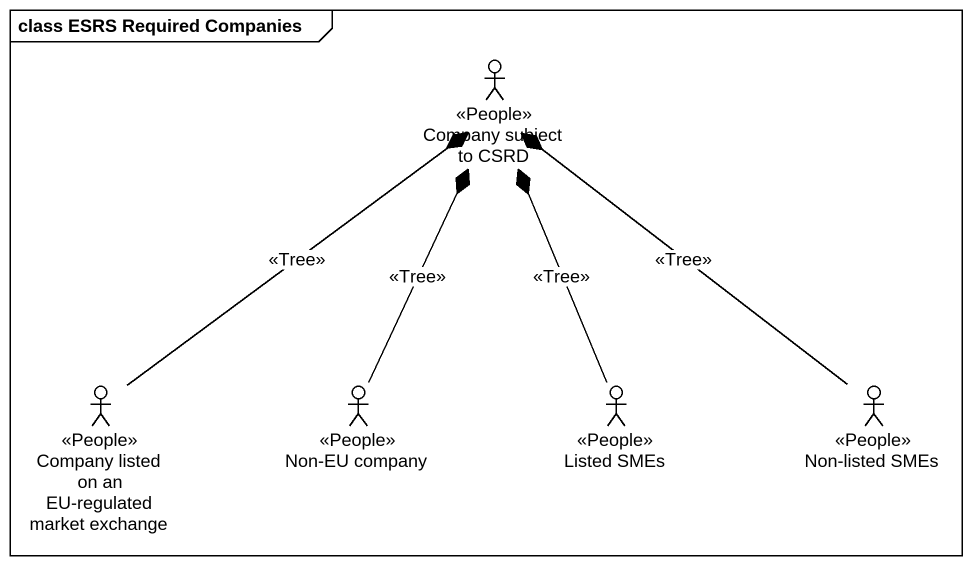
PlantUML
@startuml
mainframe class ESRS Required Companies
actor "Company subject to CSRD" as Company_subject_to_CSRD <<People>>
actor "Company listed on an EU-regulated market exchange" as Company_listed_on_an_EU <<People>>
actor "Non-EU company" as Non_EU_company <<People>>
actor "Listed SMEs" as Listed_SMEs <<People>>
actor "Non-listed SMEs" as Non_listed_SMEs <<People>>
Company_subject_to_CSRD *-- Company_listed_on_an_EU : <<Tree>>
Company_subject_to_CSRD *-- Non_EU_company : <<Tree>>
Company_subject_to_CSRD *-- Listed_SMEs : <<Tree>>
Company_subject_to_CSRD *-- Non_listed_SMEs : <<Tree>>
@enduml
